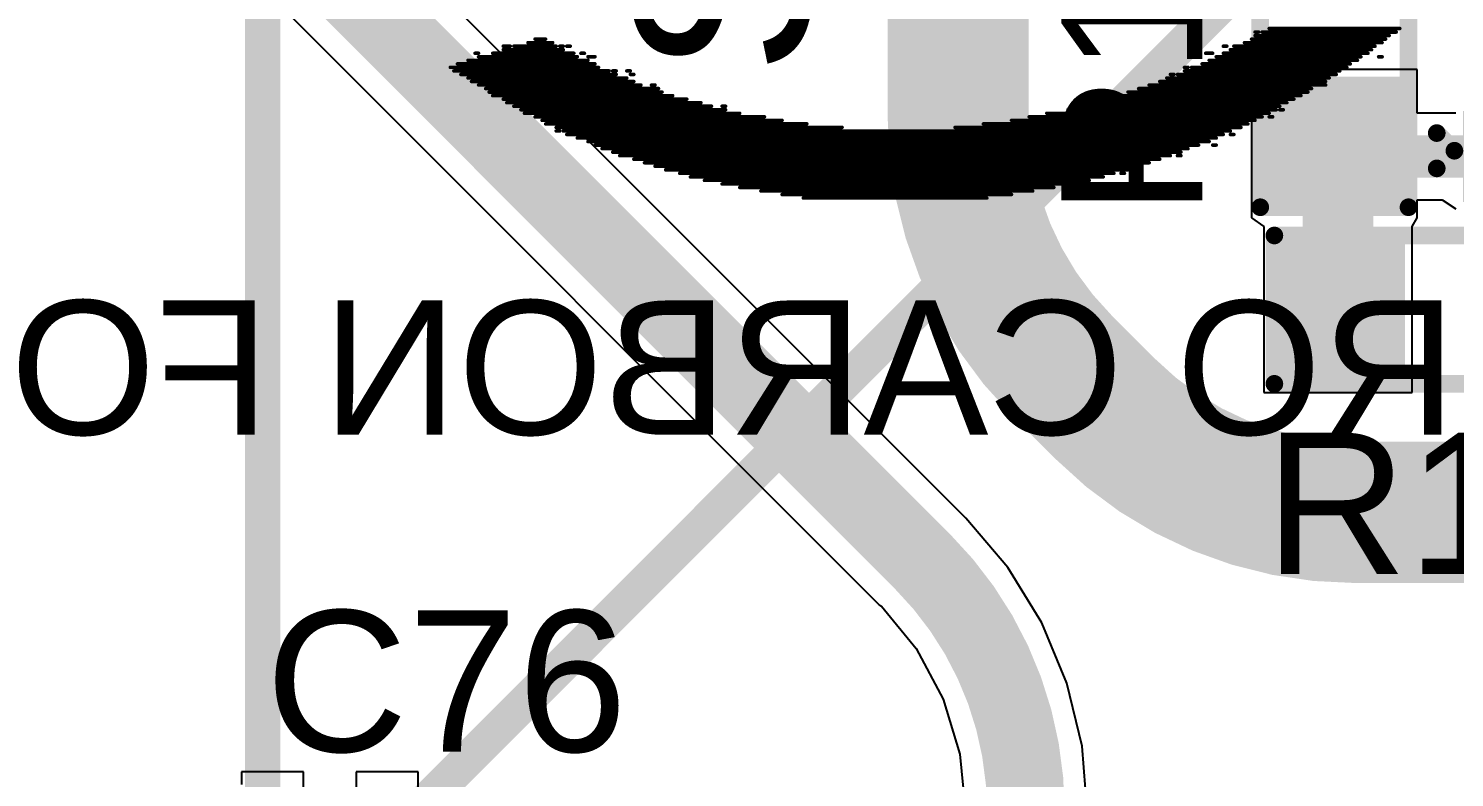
# Model space of a CAD drawing. Header units: millimetres. Extents: x -41 to 155, y -111 to 87.
# Drawn here: x -1.69 to 8.58, y 1.34 to 6.73 of the extents above; entities that cross this region are included whole.
import ezdxf

# ---------------------------------------------------------------- set-up
doc = ezdxf.new("R2010")
doc.units = ezdxf.units.MM
for name, color, linetype in [('BottomLayer', 5, 'Continuous'), ('BottomOverlay', 54, 'Continuous'), ('Mechanical1', 6, 'Continuous'), ('Mechanical2', 216, 'Continuous'), ('TopLayer', 1, 'Continuous'), ('TopOverlay', 2, 'Continuous'), ('TopPaste', 8, 'Continuous'), ('TopSolder', 216, 'Continuous')]:
    doc.layers.add(name, color=color, linetype=linetype)
doc.styles.add('Arial', font='', dxfattribs={"height": 0.2})
doc.styles.get('Arial').set_extended_font_data('Arial')

# ---------------------------------------------------------------- blocks, each defined once
blk = doc.blocks.new('R___0603_28')
at = {"layer": 'TopLayer'}
for points in [[(-0.3809999999999999, 0.4445), (-0.3810000000000001, -0.4445), (-1.143, -0.4445), (-1.143, 0.4445)], [(1.143, 0.4445), (1.143, -0.4445), (0.3809999999999999, -0.4445), (0.3810000000000001, 0.4445)]]:
    blk.add_hatch(color=1, dxfattribs=at).paths.add_polyline_path(points)
at = {"layer": 'TopPaste'}
for points in [[(-0.3809999999999999, 0.4445), (-0.3810000000000001, -0.4445), (-1.143, -0.4445), (-1.143, 0.4445)], [(1.143, 0.4445), (1.143, -0.4445), (0.3809999999999999, -0.4445), (0.3810000000000001, 0.4445)]]:
    blk.add_hatch(color=8, dxfattribs=at).paths.add_polyline_path(points)
at = {"layer": 'TopSolder'}
for points in [[(-0.2793999999999999, 0.5460999999999999), (-0.2794, -0.5461), (-1.2446, -0.5460999999999999), (-1.2446, 0.5461)], [(1.2446, 0.5460999999999999), (1.2446, -0.5461), (0.2793999999999999, -0.5460999999999999), (0.2794, 0.5461)]]:
    blk.add_hatch(color=216, dxfattribs=at).paths.add_polyline_path(points)
at = {"layer": 'TopOverlay', "const_width": 0.127}
for points in [[(-1.2192, 0.5334), (1.2192, 0.5334)], [(-1.2192, -0.5334), (-1.2192, 0.5334)], [(1.2192, -0.5334), (1.2192, 0.5334)], [(-1.2192, -0.5334), (1.2192, -0.5334)]]:
    blk.add_lwpolyline(points, dxfattribs=at)
at = {"layer": 'TopOverlay', "const_width": 0.0635}
for points in [[(-1.25095, 0.5334, 1), (-1.18745, 0.5334, 1)], [(-1.25095, 0.5334, 1), (-1.18745, 0.5334, 1)], [(1.18745, 0.5334, 1), (1.25095, 0.5334, 1)], [(1.18745, 0.5334, 1), (1.25095, 0.5334, 1)], [(-1.25095, -0.5334, 1), (-1.18745, -0.5334, 1)], [(-1.25095, -0.5334, 1), (-1.18745, -0.5334, 1)], [(1.18745, -0.5334, 1), (1.25095, -0.5334, 1)], [(1.18745, -0.5334, 1), (1.25095, -0.5334, 1)]]:
    blk.add_lwpolyline(points, format="xyb", close=True, dxfattribs=at)
blk = doc.blocks.new('R___0603_29')
at = {"layer": 'TopLayer'}
for points in [[(-0.3809999999999999, 0.4445), (-0.3809999999999999, -0.4445), (-1.143, -0.4445), (-1.143, 0.4445)], [(1.143, 0.4445), (1.143, -0.4445), (0.3809999999999999, -0.4445), (0.3809999999999999, 0.4445)]]:
    blk.add_hatch(color=1, dxfattribs=at).paths.add_polyline_path(points)
at = {"layer": 'TopPaste'}
for points in [[(-0.3809999999999999, 0.4445), (-0.3809999999999999, -0.4445), (-1.143, -0.4445), (-1.143, 0.4445)], [(1.143, 0.4445), (1.143, -0.4445), (0.3809999999999999, -0.4445), (0.3809999999999999, 0.4445)]]:
    blk.add_hatch(color=8, dxfattribs=at).paths.add_polyline_path(points)
at = {"layer": 'TopSolder'}
for points in [[(-0.2794, 0.5460999999999999), (-0.2794, -0.5460999999999999), (-1.2446, -0.5460999999999999), (-1.2446, 0.5460999999999999)], [(1.2446, 0.5460999999999999), (1.2446, -0.5460999999999999), (0.2794, -0.5460999999999999), (0.2794, 0.5460999999999999)]]:
    blk.add_hatch(color=216, dxfattribs=at).paths.add_polyline_path(points)
at = {"layer": 'TopOverlay', "const_width": 0.127}
for points in [[(-1.2192, 0.5334), (1.2192, 0.5334)], [(-1.2192, 0.5334), (-1.2192, -0.5334)], [(1.2192, 0.5334), (1.2192, -0.5334)], [(-1.2192, -0.5334), (1.2192, -0.5334)]]:
    blk.add_lwpolyline(points, dxfattribs=at)
at = {"layer": 'TopOverlay', "const_width": 0.0635}
for points in [[(-1.25095, 0.5334, 1), (-1.18745, 0.5334, 1)], [(-1.25095, 0.5334, 1), (-1.18745, 0.5334, 1)], [(1.18745, 0.5334, 1), (1.25095, 0.5334, 1)], [(1.18745, 0.5334, 1), (1.25095, 0.5334, 1)], [(-1.25095, -0.5334, 1), (-1.18745, -0.5334, 1)], [(-1.25095, -0.5334, 1), (-1.18745, -0.5334, 1)], [(1.18745, -0.5334, 1), (1.25095, -0.5334, 1)], [(1.18745, -0.5334, 1), (1.25095, -0.5334, 1)]]:
    blk.add_lwpolyline(points, format="xyb", close=True, dxfattribs=at)
blk = doc.blocks.new('SOT_723_31')
at = {"layer": 'TopLayer'}
for points in [[(-0.2499995, 0.7999996699999999), (0.2499995, 0.7999996699999999), (0.2499995, 0.35000057), (-0.2499995, 0.35000057)], [(-0.6499986999999999, -0.35000057), (-0.1499997, -0.35000057), (-0.1499997, -0.7999996699999999), (-0.6499986999999999, -0.7999996699999999)], [(0.15000224, -0.35000057), (0.65000124, -0.35000057), (0.65000124, -0.7999996699999999), (0.15000224, -0.7999996699999999)]]:
    blk.add_hatch(color=1, dxfattribs=at).paths.add_polyline_path(points)
at = {"layer": 'TopPaste'}
for points in [[(-0.2499995, 0.7999996699999999), (0.2499995, 0.7999996699999999), (0.2499995, 0.35000057), (-0.2499995, 0.35000057)], [(-0.6499986999999999, -0.35000057), (-0.1499997, -0.35000057), (-0.1499997, -0.7999996699999999), (-0.6499986999999999, -0.7999996699999999)], [(0.15000224, -0.35000057), (0.65000124, -0.35000057), (0.65000124, -0.7999996699999999), (0.15000224, -0.7999996699999999)]]:
    blk.add_hatch(color=8, dxfattribs=at).paths.add_polyline_path(points)
at = {"layer": 'TopSolder'}
for points in [[(-0.3515995, 0.90159967), (0.3515995, 0.90159967), (0.3515995, 0.24840057), (-0.3515995, 0.24840057)], [(-0.7515987, -0.24840057), (-0.0483997, -0.24840057), (-0.0483997, -0.90159967), (-0.7515987, -0.90159967)], [(0.04840223999999999, -0.24840057), (0.75160124, -0.24840057), (0.75160124, -0.90159967), (0.04840223999999999, -0.90159967)]]:
    blk.add_hatch(color=216, dxfattribs=at).paths.add_polyline_path(points)
at = {"layer": 'TopOverlay', "const_width": 0.127}
for points in [[(-0.635, -0.1524), (-0.635, 0.635)], [(-0.635, 0.635), (-0.3809999999999999, 0.635)], [(-0.635, -0.1524), (-0.635, 0.635)], [(-0.635, 0.635), (-0.3809999999999999, 0.635)], [(0.3809999999999999, 0.635), (0.635, 0.635)], [(0.635, -0.1524), (0.635, 0.635)], [(-0.9397999999999999, -0.6604), (-0.9397999999999999, -0.4064)], [(-0.9397999999999999, -0.4064), (-0.8128, -0.5334)], [(-0.0254, -0.4064), (0.0254, -0.4064)], [(-0.9397999999999999, -0.6604), (-0.8128, -0.5334)]]:
    blk.add_lwpolyline(points, dxfattribs=at)
at = {"layer": 'TopOverlay', "const_width": 0.0635}
for points in [[(-0.66675, 0.635, 1), (-0.60325, 0.635, 1)], [(-0.66675, 0.635, 1), (-0.60325, 0.635, 1)], [(-0.66675, 0.635, 1), (-0.60325, 0.635, 1)], [(-0.66675, 0.635, 1), (-0.60325, 0.635, 1)], [(-0.41275, 0.635, 1), (-0.34925, 0.635, 1)], [(-0.41275, 0.635, 1), (-0.34925, 0.635, 1)], [(0.34925, 0.635, 1), (0.41275, 0.635, 1)], [(0.60325, 0.635, 1), (0.66675, 0.635, 1)], [(0.60325, 0.635, 1), (0.66675, 0.635, 1)], [(-0.66675, -0.1524, 1), (-0.60325, -0.1524, 1)], [(-0.66675, -0.1524, 1), (-0.60325, -0.1524, 1)], [(0.60325, -0.1524, 1), (0.66675, -0.1524, 1)], [(-0.9715499999999999, -0.4064, 1), (-0.9080499999999999, -0.4064, 1)], [(-0.9715499999999999, -0.4064, 1), (-0.9080499999999999, -0.4064, 1)], [(-0.05714999999999999, -0.4064, 1), (0.00635, -0.4064, 1)], [(-0.00635, -0.4064, 1), (0.05714999999999999, -0.4064, 1)], [(-0.84455, -0.5334, 1), (-0.7810499999999999, -0.5334, 1)], [(-0.84455, -0.5334, 1), (-0.7810499999999999, -0.5334, 1)], [(-0.9715499999999999, -0.6604, 1), (-0.9080499999999999, -0.6604, 1)], [(-0.9715499999999999, -0.6604, 1), (-0.9080499999999999, -0.6604, 1)]]:
    blk.add_lwpolyline(points, format="xyb", close=True, dxfattribs=at)

msp = doc.modelspace()

# ---------------------------------------------------------------- linework, layer by layer
at = {"layer": 'BottomLayer', "const_width": 1.016}
for points in [[(5.0038, 6.10670356), (5.0038, 12.1820813)], [(5.74774822, 4.31065178), (6.06325178, 3.995148219999999)], [(7.85930356, 3.2512), (14.64853814, 3.2512)]]:
    msp.add_lwpolyline(points, dxfattribs=at)
at = {"layer": 'BottomLayer', "const_width": 0.508}
for points in [[(4.7498, 6.10670356, 1), (5.2578, 6.10670356, 1)], [(4.7498, 6.10670356, 1), (5.2578, 6.10670356, 1)], [(5.49374822, 4.31065178, 1), (6.00174822, 4.31065178, 1)], [(5.49374822, 4.31065178, 1), (6.00174822, 4.31065178, 1)], [(5.809251779999999, 3.995148219999999, 1), (6.317251779999999, 3.995148219999999, 1)], [(5.809251779999999, 3.995148219999999, 1), (6.317251779999999, 3.995148219999999, 1)], [(7.605303559999999, 3.2512, 1), (8.11330356, 3.2512, 1)], [(7.605303559999999, 3.2512, 1), (8.11330356, 3.2512, 1)]]:
    msp.add_lwpolyline(points, format="xyb", close=True, dxfattribs=at)
at = {"layer": 'BottomLayer', "const_width": 1.016}
for points in [[(5.74774822, 4.31065178, -0.198912367379658), (5.0038, 6.10670356)], [(7.85930356, 3.2512, -0.198912367379658), (6.06325178, 3.995148219999999)]]:
    msp.add_lwpolyline(points, format="xyb", dxfattribs=at)
at = {"layer": 'BottomOverlay', "const_width": 0.0254}
for points in [[(7.140600399999999, 6.7056), (7.1660004, 6.7056)], [(7.140600399999999, 6.6802), (8.1058004, 6.6802)], [(7.191400399999999, 6.7056), (8.1566004, 6.7056)], [(7.2422004, 6.731), (8.1820004, 6.731)], [(1.7304004, 6.604), (1.7812004, 6.604)], [(1.7304004, 6.5786), (2.1622004, 6.5786)], [(1.8066004, 6.604), (2.1114004, 6.604)], [(1.9082004, 6.6294), (2.0860004, 6.6294)], [(1.9590004, 6.6548), (2.0352004, 6.6548)], [(2.1368004, 6.604), (2.1622004, 6.604)], [(2.1876004, 6.604), (2.2130004, 6.604)], [(6.912000399999999, 6.604), (6.937400399999999, 6.604)], [(6.962800399999999, 6.5786), (7.9788004, 6.5786)], [(6.988200399999999, 6.604), (8.0042004, 6.604)], [(7.064400399999999, 6.6294), (8.0550004, 6.6294)], [(7.115200399999999, 6.6548), (8.0804004, 6.6548)], [(1.4002004, 6.476999999999999), (2.3908004, 6.476999999999999)], [(1.4764004, 6.5024), (2.3400004, 6.5024)], [(1.5272004, 6.553199999999999), (1.5526004, 6.553199999999999)], [(1.5526004, 6.5278), (2.2638004, 6.5278)], [(1.6542004, 6.553199999999999), (2.2384004, 6.553199999999999)], [(2.2892004, 6.553199999999999), (2.3146004, 6.553199999999999)], [(2.3400004, 6.5278), (2.3908004, 6.5278)], [(6.759600399999999, 6.476999999999999), (7.8264004, 6.476999999999999)], [(6.785000399999999, 6.553199999999999), (6.835800399999999, 6.553199999999999)], [(6.810400399999999, 6.5024), (7.8772004, 6.5024)], [(6.861200399999999, 6.5278), (7.9026004, 6.5278)], [(6.912000399999999, 6.553199999999999), (7.9534004, 6.553199999999999)], [(8.0296004, 6.5278), (8.0550004, 6.5278)], [(1.3494004, 6.4516), (2.4162004, 6.4516)], [(1.3748004, 6.4262), (2.4924004, 6.4262)], [(1.4256004, 6.400799999999999), (2.5432004, 6.400799999999999)], [(1.4764004, 6.3754), (2.6194004, 6.3754)], [(1.5018004, 6.35), (2.6702004, 6.35)], [(2.5178004, 6.4262), (2.5432004, 6.4262)], [(2.6194004, 6.4262), (2.6448004, 6.4262)], [(2.6448004, 6.400799999999999), (2.6702004, 6.400799999999999)], [(6.4548004, 6.35), (7.648600399999999, 6.35)], [(6.505600400000001, 6.3754), (7.6740004, 6.3754)], [(6.5310004, 6.400799999999999), (6.5564004, 6.400799999999999)], [(6.581800400000001, 6.400799999999999), (7.724800399999999, 6.400799999999999)], [(6.6326004, 6.4516), (6.658000400000001, 6.4516)], [(6.6326004, 6.4262), (7.7502004, 6.4262)], [(6.6834004, 6.4516), (7.8010004, 6.4516)], [(1.5526004, 6.324599999999999), (2.7210004, 6.324599999999999)], [(1.6034004, 6.2992), (2.8480004, 6.2992)], [(1.6288004, 6.2738), (2.8734004, 6.2738)], [(1.6542004, 6.248399999999999), (2.9496004, 6.248399999999999)], [(2.7972004, 6.324599999999999), (2.8226004, 6.324599999999999)], [(6.0992004, 6.2738), (6.1246004, 6.2738)], [(6.1500004, 6.248399999999999), (7.4708004, 6.248399999999999)], [(6.2262004, 6.2738), (7.5216004, 6.2738)], [(6.3024004, 6.2992), (7.5470004, 6.2992)], [(6.3786004, 6.324599999999999), (7.648600399999999, 6.324599999999999)], [(1.7304004, 6.223), (3.0512004, 6.223)], [(1.7558004, 6.1976), (3.1528004, 6.1976)], [(1.8066004, 6.172199999999999), (3.229000399999999, 6.172199999999999)], [(1.8574004, 6.1468), (3.3306004, 6.1468)], [(3.305200399999999, 6.172199999999999), (3.3306004, 6.172199999999999)], [(5.7944004, 6.1468), (7.293000399999999, 6.1468)], [(5.8706004, 6.172199999999999), (7.3184004, 6.172199999999999)], [(5.972200399999999, 6.1976), (7.3692004, 6.1976)], [(6.0738004, 6.223), (7.420000399999999, 6.223)], [(7.3184004, 6.1468), (7.343800399999999, 6.1468)], [(1.8828004, 6.1214), (3.4322004, 6.1214)], [(1.9590004, 6.095999999999999), (3.6100004, 6.095999999999999)], [(2.0098004, 6.0706), (3.7370004, 6.0706)], [(2.0352004, 6.045199999999999), (3.9148004, 6.045199999999999)], [(5.184800399999999, 6.045199999999999), (7.0898004, 6.045199999999999)], [(5.3880004, 6.0706), (7.140600399999999, 6.0706)], [(5.5150004, 6.095999999999999), (7.191400399999999, 6.095999999999999)], [(5.6420004, 6.1214), (7.2422004, 6.1214)], [(7.2422004, 6.095999999999999), (7.267600399999999, 6.095999999999999)], [(2.1114004, 6.019799999999999), (4.168800399999999, 6.019799999999999)], [(2.1114004, 5.9944), (2.1368004, 5.9944)], [(2.1622004, 5.9944), (6.962800399999999, 5.9944)], [(2.1876004, 5.968999999999999), (6.912000399999999, 5.968999999999999)], [(2.2638004, 5.9436), (6.861200399999999, 5.9436)], [(4.9816004, 6.019799999999999), (7.039000399999999, 6.019799999999999)], [(6.962800399999999, 5.968999999999999), (6.988200399999999, 5.968999999999999)], [(2.3400004, 5.9182), (6.810400399999999, 5.9182)], [(2.3908004, 5.8928), (6.734200399999999, 5.8928)], [(2.4416004, 5.8674), (6.658000400000001, 5.8674)], [(2.5178004, 5.842), (6.6072004, 5.842)], [(6.835800399999999, 5.8928), (6.861200399999999, 5.8928)], [(2.5686004, 5.8166), (6.5310004, 5.8166)], [(2.6702004, 5.7912), (6.4548004, 5.7912)], [(2.7464004, 5.7658), (6.3786004, 5.7658)], [(2.8226004, 5.7404), (6.3024004, 5.7404)], [(6.581800400000001, 5.8166), (6.6072004, 5.8166)], [(2.8988004, 5.715), (6.2262004, 5.715)], [(3.0004004, 5.6896), (6.1246004, 5.6896)], [(3.0766004, 5.6642), (6.048400399999999, 5.6642)], [(3.1782004, 5.6388), (5.9468004, 5.6388)], [(6.1754004, 5.6896), (6.2008004, 5.6896)], [(3.305200399999999, 5.6134), (5.8452004, 5.6134)], [(3.4322004, 5.588), (5.692800399999999, 5.588)], [(3.5846004, 5.5626), (5.540400399999999, 5.5626)], [(3.7370004, 5.537199999999999), (5.3880004, 5.537199999999999)], [(3.8894004, 5.5118), (5.2102004, 5.5118)]]:
    msp.add_lwpolyline(points, dxfattribs=at)
at = {"layer": 'BottomOverlay', "const_width": 0.0127}
for points in [[(7.1342504, 6.7056, 1), (7.1469504, 6.7056, 1)], [(7.1342504, 6.6802, 1), (7.1469504, 6.6802, 1)], [(7.1596504, 6.7056, 1), (7.1723504, 6.7056, 1)], [(7.1850504, 6.7056, 1), (7.1977504, 6.7056, 1)], [(7.2358504, 6.731, 1), (7.2485504, 6.731, 1)], [(8.099450399999998, 6.6802, 1), (8.112150399999999, 6.6802, 1)], [(8.1502504, 6.7056, 1), (8.1629504, 6.7056, 1)], [(8.175650399999999, 6.731, 1), (8.1883504, 6.731, 1)], [(1.7240504, 6.604, 1), (1.7367504, 6.604, 1)], [(1.7240504, 6.5786, 1), (1.7367504, 6.5786, 1)], [(1.7748504, 6.604, 1), (1.7875504, 6.604, 1)], [(1.8002504, 6.604, 1), (1.8129504, 6.604, 1)], [(1.9018504, 6.6294, 1), (1.9145504, 6.6294, 1)], [(1.9526504, 6.6548, 1), (1.9653504, 6.6548, 1)], [(2.0288504, 6.6548, 1), (2.0415504, 6.6548, 1)], [(2.0796504, 6.6294, 1), (2.0923504, 6.6294, 1)], [(2.1050504, 6.604, 1), (2.1177504, 6.604, 1)], [(2.1304504, 6.604, 1), (2.1431504, 6.604, 1)], [(2.1558504, 6.604, 1), (2.1685504, 6.604, 1)], [(2.1558504, 6.5786, 1), (2.1685504, 6.5786, 1)], [(2.1812504, 6.604, 1), (2.1939504, 6.604, 1)], [(2.2066504, 6.604, 1), (2.2193504, 6.604, 1)], [(6.9056504, 6.604, 1), (6.9183504, 6.604, 1)], [(6.9310504, 6.604, 1), (6.9437504, 6.604, 1)], [(6.9564504, 6.5786, 1), (6.9691504, 6.5786, 1)], [(6.9818504, 6.604, 1), (6.9945504, 6.604, 1)], [(7.0580504, 6.6294, 1), (7.0707504, 6.6294, 1)], [(7.1088504, 6.6548, 1), (7.1215504, 6.6548, 1)], [(7.9724504, 6.5786, 1), (7.985150399999999, 6.5786, 1)], [(7.997850399999999, 6.604, 1), (8.0105504, 6.604, 1)], [(8.0486504, 6.6294, 1), (8.061350399999998, 6.6294, 1)], [(8.074050399999999, 6.6548, 1), (8.0867504, 6.6548, 1)], [(1.3938504, 6.476999999999999, 1), (1.4065504, 6.476999999999999, 1)], [(1.4700504, 6.5024, 1), (1.4827504, 6.5024, 1)], [(1.5208504, 6.553199999999999, 1), (1.5335504, 6.553199999999999, 1)], [(1.5462504, 6.553199999999999, 1), (1.5589504, 6.553199999999999, 1)], [(1.5462504, 6.5278, 1), (1.5589504, 6.5278, 1)], [(1.6478504, 6.553199999999999, 1), (1.6605504, 6.553199999999999, 1)], [(2.2320504, 6.553199999999999, 1), (2.2447504, 6.553199999999999, 1)], [(2.2574504, 6.5278, 1), (2.2701504, 6.5278, 1)], [(2.2828504, 6.553199999999999, 1), (2.2955504, 6.553199999999999, 1)], [(2.3082504, 6.553199999999999, 1), (2.3209504, 6.553199999999999, 1)], [(2.3336504, 6.5278, 1), (2.3463504, 6.5278, 1)], [(2.3336504, 6.5024, 1), (2.3463504, 6.5024, 1)], [(2.3844504, 6.5278, 1), (2.3971504, 6.5278, 1)], [(2.3844504, 6.476999999999999, 1), (2.3971504, 6.476999999999999, 1)], [(6.7532504, 6.476999999999999, 1), (6.765950399999999, 6.476999999999999, 1)], [(6.7786504, 6.553199999999999, 1), (6.7913504, 6.553199999999999, 1)], [(6.804050399999999, 6.5024, 1), (6.8167504, 6.5024, 1)], [(6.8294504, 6.553199999999999, 1), (6.8421504, 6.553199999999999, 1)], [(6.8548504, 6.5278, 1), (6.8675504, 6.5278, 1)], [(6.9056504, 6.553199999999999, 1), (6.9183504, 6.553199999999999, 1)], [(7.8200504, 6.476999999999999, 1), (7.832750399999999, 6.476999999999999, 1)], [(7.870850399999999, 6.5024, 1), (7.883550399999999, 6.5024, 1)], [(7.8962504, 6.5278, 1), (7.908950399999999, 6.5278, 1)], [(7.947050399999999, 6.553199999999999, 1), (7.959750399999999, 6.553199999999999, 1)], [(8.023250399999998, 6.5278, 1), (8.035950399999999, 6.5278, 1)], [(8.0486504, 6.5278, 1), (8.061350399999998, 6.5278, 1)], [(1.3430504, 6.4516, 1), (1.3557504, 6.4516, 1)], [(1.3684504, 6.4262, 1), (1.3811504, 6.4262, 1)], [(1.4192504, 6.400799999999999, 1), (1.4319504, 6.400799999999999, 1)], [(1.4700504, 6.3754, 1), (1.4827504, 6.3754, 1)], [(1.4954504, 6.35, 1), (1.5081504, 6.35, 1)], [(2.4098504, 6.4516, 1), (2.4225504, 6.4516, 1)], [(2.4860504, 6.4262, 1), (2.4987504, 6.4262, 1)], [(2.5114504, 6.4262, 1), (2.5241504, 6.4262, 1)], [(2.5368504, 6.4262, 1), (2.5495504, 6.4262, 1)], [(2.5368504, 6.400799999999999, 1), (2.5495504, 6.400799999999999, 1)], [(2.6130504, 6.4262, 1), (2.6257504, 6.4262, 1)], [(2.6130504, 6.3754, 1), (2.6257504, 6.3754, 1)], [(2.6384504, 6.4262, 1), (2.6511504, 6.4262, 1)], [(2.6384504, 6.400799999999999, 1), (2.6511504, 6.400799999999999, 1)], [(2.6638504, 6.400799999999999, 1), (2.6765504, 6.400799999999999, 1)], [(2.6638504, 6.35, 1), (2.6765504, 6.35, 1)], [(6.4484504, 6.35, 1), (6.461150399999999, 6.35, 1)], [(6.499250399999999, 6.3754, 1), (6.511950399999999, 6.3754, 1)], [(6.5246504, 6.400799999999999, 1), (6.537350399999999, 6.400799999999999, 1)], [(6.550050399999999, 6.400799999999999, 1), (6.5627504, 6.400799999999999, 1)], [(6.575450399999999, 6.400799999999999, 1), (6.588150399999999, 6.400799999999999, 1)], [(6.6262504, 6.4516, 1), (6.6389504, 6.4516, 1)], [(6.6262504, 6.4262, 1), (6.6389504, 6.4262, 1)], [(6.651650399999999, 6.4516, 1), (6.6643504, 6.4516, 1)], [(6.6770504, 6.4516, 1), (6.689750399999999, 6.4516, 1)], [(7.642250399999999, 6.35, 1), (7.654950399999999, 6.35, 1)], [(7.667650399999999, 6.3754, 1), (7.680350399999999, 6.3754, 1)], [(7.718450399999999, 6.400799999999999, 1), (7.731150399999999, 6.400799999999999, 1)], [(7.743850399999999, 6.4262, 1), (7.756550399999999, 6.4262, 1)], [(7.794650399999999, 6.4516, 1), (7.807350399999999, 6.4516, 1)], [(1.5462504, 6.324599999999999, 1), (1.5589504, 6.324599999999999, 1)], [(1.5970504, 6.2992, 1), (1.6097504, 6.2992, 1)], [(1.6224504, 6.2738, 1), (1.6351504, 6.2738, 1)], [(1.6478504, 6.248399999999999, 1), (1.6605504, 6.248399999999999, 1)], [(2.7146504, 6.324599999999999, 1), (2.7273504, 6.324599999999999, 1)], [(2.7908504, 6.324599999999999, 1), (2.8035504, 6.324599999999999, 1)], [(2.8162504, 6.324599999999999, 1), (2.8289504, 6.324599999999999, 1)], [(2.8416504, 6.2992, 1), (2.8543504, 6.2992, 1)], [(2.8670504, 6.2738, 1), (2.8797504, 6.2738, 1)], [(2.9432504, 6.248399999999999, 1), (2.9559504, 6.248399999999999, 1)], [(6.0928504, 6.2738, 1), (6.105550399999999, 6.2738, 1)], [(6.1182504, 6.2738, 1), (6.1309504, 6.2738, 1)], [(6.1436504, 6.248399999999999, 1), (6.1563504, 6.248399999999999, 1)], [(6.2198504, 6.2738, 1), (6.2325504, 6.2738, 1)], [(6.2960504, 6.2992, 1), (6.3087504, 6.2992, 1)], [(6.3722504, 6.324599999999999, 1), (6.384950399999999, 6.324599999999999, 1)], [(7.4644504, 6.248399999999999, 1), (7.4771504, 6.248399999999999, 1)], [(7.515250399999998, 6.2738, 1), (7.527950399999999, 6.2738, 1)], [(7.540650399999999, 6.2992, 1), (7.553350399999998, 6.2992, 1)], [(7.642250399999999, 6.324599999999999, 1), (7.654950399999999, 6.324599999999999, 1)], [(1.7240504, 6.223, 1), (1.7367504, 6.223, 1)], [(1.7494504, 6.1976, 1), (1.7621504, 6.1976, 1)], [(1.8002504, 6.172199999999999, 1), (1.8129504, 6.172199999999999, 1)], [(1.8510504, 6.1468, 1), (1.8637504, 6.1468, 1)], [(3.0448504, 6.223, 1), (3.0575504, 6.223, 1)], [(3.1464504, 6.1976, 1), (3.1591504, 6.1976, 1)], [(3.2226504, 6.172199999999999, 1), (3.2353504, 6.172199999999999, 1)], [(3.2988504, 6.172199999999999, 1), (3.3115504, 6.172199999999999, 1)], [(3.324250399999999, 6.172199999999999, 1), (3.3369504, 6.172199999999999, 1)], [(3.324250399999999, 6.1468, 1), (3.3369504, 6.1468, 1)], [(5.788050399999999, 6.1468, 1), (5.800750399999999, 6.1468, 1)], [(5.8642504, 6.172199999999999, 1), (5.876950399999999, 6.172199999999999, 1)], [(5.9658504, 6.1976, 1), (5.9785504, 6.1976, 1)], [(6.067450399999999, 6.223, 1), (6.0801504, 6.223, 1)], [(7.2866504, 6.1468, 1), (7.2993504, 6.1468, 1)], [(7.3120504, 6.172199999999999, 1), (7.3247504, 6.172199999999999, 1)], [(7.3120504, 6.1468, 1), (7.3247504, 6.1468, 1)], [(7.3374504, 6.1468, 1), (7.3501504, 6.1468, 1)], [(7.3628504, 6.1976, 1), (7.3755504, 6.1976, 1)], [(7.4136504, 6.223, 1), (7.4263504, 6.223, 1)], [(1.8764504, 6.1214, 1), (1.8891504, 6.1214, 1)], [(1.9526504, 6.095999999999999, 1), (1.9653504, 6.095999999999999, 1)], [(2.0034504, 6.0706, 1), (2.0161504, 6.0706, 1)], [(2.0288504, 6.045199999999999, 1), (2.0415504, 6.045199999999999, 1)], [(3.4258504, 6.1214, 1), (3.4385504, 6.1214, 1)], [(3.6036504, 6.095999999999999, 1), (3.6163504, 6.095999999999999, 1)], [(3.7306504, 6.0706, 1), (3.7433504, 6.0706, 1)], [(3.9084504, 6.045199999999999, 1), (3.9211504, 6.045199999999999, 1)], [(5.1784504, 6.045199999999999, 1), (5.1911504, 6.045199999999999, 1)], [(5.3816504, 6.0706, 1), (5.3943504, 6.0706, 1)], [(5.5086504, 6.095999999999999, 1), (5.5213504, 6.095999999999999, 1)], [(5.635650399999999, 6.1214, 1), (5.648350399999999, 6.1214, 1)], [(7.0834504, 6.045199999999999, 1), (7.0961504, 6.045199999999999, 1)], [(7.1342504, 6.0706, 1), (7.1469504, 6.0706, 1)], [(7.1850504, 6.095999999999999, 1), (7.1977504, 6.095999999999999, 1)], [(7.2358504, 6.1214, 1), (7.2485504, 6.1214, 1)], [(7.2358504, 6.095999999999999, 1), (7.2485504, 6.095999999999999, 1)], [(7.2612504, 6.095999999999999, 1), (7.2739504, 6.095999999999999, 1)], [(2.1050504, 6.019799999999999, 1), (2.1177504, 6.019799999999999, 1)], [(2.1050504, 5.9944, 1), (2.1177504, 5.9944, 1)], [(2.1304504, 5.9944, 1), (2.1431504, 5.9944, 1)], [(2.1558504, 5.9944, 1), (2.1685504, 5.9944, 1)], [(2.1812504, 5.968999999999999, 1), (2.1939504, 5.968999999999999, 1)], [(2.2574504, 5.9436, 1), (2.2701504, 5.9436, 1)], [(4.1624504, 6.019799999999999, 1), (4.1751504, 6.019799999999999, 1)], [(4.975250399999999, 6.019799999999999, 1), (4.9879504, 6.019799999999999, 1)], [(6.8548504, 5.9436, 1), (6.8675504, 5.9436, 1)], [(6.9056504, 5.968999999999999, 1), (6.9183504, 5.968999999999999, 1)], [(6.9564504, 5.9944, 1), (6.9691504, 5.9944, 1)], [(6.9564504, 5.968999999999999, 1), (6.9691504, 5.968999999999999, 1)], [(6.9818504, 5.968999999999999, 1), (6.9945504, 5.968999999999999, 1)], [(7.0326504, 6.019799999999999, 1), (7.0453504, 6.019799999999999, 1)], [(2.3336504, 5.9182, 1), (2.3463504, 5.9182, 1)], [(2.3844504, 5.8928, 1), (2.3971504, 5.8928, 1)], [(2.4352504, 5.8674, 1), (2.4479504, 5.8674, 1)], [(2.5114504, 5.842, 1), (2.5241504, 5.842, 1)], [(6.6008504, 5.842, 1), (6.613550399999999, 5.842, 1)], [(6.651650399999999, 5.8674, 1), (6.6643504, 5.8674, 1)], [(6.727850399999999, 5.8928, 1), (6.7405504, 5.8928, 1)], [(6.804050399999999, 5.9182, 1), (6.8167504, 5.9182, 1)], [(6.8294504, 5.8928, 1), (6.8421504, 5.8928, 1)], [(6.8548504, 5.8928, 1), (6.8675504, 5.8928, 1)], [(2.562250399999999, 5.8166, 1), (2.5749504, 5.8166, 1)], [(2.6638504, 5.7912, 1), (2.6765504, 5.7912, 1)], [(2.7400504, 5.7658, 1), (2.7527504, 5.7658, 1)], [(2.8162504, 5.7404, 1), (2.8289504, 5.7404, 1)], [(6.2960504, 5.7404, 1), (6.3087504, 5.7404, 1)], [(6.3722504, 5.7658, 1), (6.384950399999999, 5.7658, 1)], [(6.4484504, 5.7912, 1), (6.461150399999999, 5.7912, 1)], [(6.5246504, 5.8166, 1), (6.537350399999999, 5.8166, 1)], [(6.575450399999999, 5.8166, 1), (6.588150399999999, 5.8166, 1)], [(6.6008504, 5.8166, 1), (6.613550399999999, 5.8166, 1)], [(2.8924504, 5.715, 1), (2.9051504, 5.715, 1)], [(2.9940504, 5.6896, 1), (3.0067504, 5.6896, 1)], [(3.0702504, 5.6642, 1), (3.0829504, 5.6642, 1)], [(3.1718504, 5.6388, 1), (3.1845504, 5.6388, 1)], [(5.9404504, 5.6388, 1), (5.953150399999999, 5.6388, 1)], [(6.0420504, 5.6642, 1), (6.0547504, 5.6642, 1)], [(6.1182504, 5.6896, 1), (6.1309504, 5.6896, 1)], [(6.1690504, 5.6896, 1), (6.1817504, 5.6896, 1)], [(6.1944504, 5.6896, 1), (6.2071504, 5.6896, 1)], [(6.2198504, 5.715, 1), (6.2325504, 5.715, 1)], [(3.2988504, 5.6134, 1), (3.3115504, 5.6134, 1)], [(3.4258504, 5.588, 1), (3.4385504, 5.588, 1)], [(3.5782504, 5.5626, 1), (3.5909504, 5.5626, 1)], [(3.7306504, 5.537199999999999, 1), (3.7433504, 5.537199999999999, 1)], [(5.3816504, 5.537199999999999, 1), (5.3943504, 5.537199999999999, 1)], [(5.534050399999999, 5.5626, 1), (5.5467504, 5.5626, 1)], [(5.686450399999999, 5.588, 1), (5.6991504, 5.588, 1)], [(5.838850399999999, 5.6134, 1), (5.8515504, 5.6134, 1)], [(3.8830504, 5.5118, 1), (3.8957504, 5.5118, 1)], [(5.203850399999999, 5.5118, 1), (5.2165504, 5.5118, 1)]]:
    msp.add_lwpolyline(points, format="xyb", close=True, dxfattribs=at)
at = {"layer": 'Mechanical1', "const_width": 0.254}
for points in [[(0, -38.0238), (0, 38.0000002)], [(0, 0), (27.4574, 27.4574)]]:
    msp.add_lwpolyline(points, dxfattribs=at)
msp.add_lwpolyline([(-26.73261862, 19.82835506, -3.064050539179198), (-27.01640773999999, -19.42715952)], format="xyb", dxfattribs=at)
at = {"layer": 'Mechanical2', "const_width": 0.254}
msp.add_lwpolyline([(-27.77328456, 19.43499542, -3.216015777354795), (-28.0670254, -19.00832622)], format="xyb", dxfattribs=at)
at = {"layer": 'TopLayer'}
for p, q in [((5.05836174, 3.2096583), (0.36868354, 7.8993365)), ((-0.2539365, 7.276716459999999), (4.435741699999999, 2.58703826)), ((8.30829936, 6.43640064), (7.11449936, 6.43640064)), ((7.11449936, 6.43640064), (7.11449936, 5.36960064)), ((8.30829936, 6.12137206), (8.30829936, 6.43640064)), ((8.58540066, 6.12137206), (8.30829936, 6.12137206)), ((8.30829936, 5.36960064), (8.30829936, 5.499828979999999)), ((8.30829936, 5.499828979999999), (8.48599522, 5.499828979999999)), ((8.48599522, 5.499828979999999), (8.58539812, 5.433199699999999)), ((7.11449936, 5.36960064), (7.11449682, 5.36960064)), ((7.11449682, 5.36960064), (7.203399359999999, 5.3060981)), ((8.27019936, 5.3060981), (8.3083019, 5.36960064)), ((8.3083019, 5.36960064), (8.30829936, 5.36960064)), ((7.203399359999999, 5.3060981), (7.203399359999999, 4.11230064)), ((8.27019936, 4.11230064), (8.27019936, 5.3060981)), ((7.203399359999999, 4.11230064), (8.27019936, 4.11230064)), ((5.058877359999999, 3.210173919999999), (5.05836174, 3.2096583)), ((5.36267152, 2.854477399999999), (5.058877359999999, 3.210173919999999)), ((5.60708048, 2.45563644), (5.36267152, 2.854477399999999)), ((4.435741699999999, 2.58703826), (4.452553959999999, 2.57580384)), ((4.452553959999999, 2.57580384), (4.70177622, 2.27212652)), ((5.78608952, 2.02347322), (5.60708048, 2.45563644)), ((4.70177622, 2.27212652), (4.896357999999999, 1.90809118)), ((5.8952892, 1.56862526), (5.78608952, 2.02347322)), ((4.896357999999999, 1.90809118), (5.01617996, 1.51308562)), ((5.931989659999999, 1.1022965), (5.8952892, 1.56862526)), ((5.01617996, 1.51308562), (5.05468636, 1.12212882)), ((0.29210254, 1.3843), (-0.1524, 1.3843)), ((-0.1524, 1.3843), (-0.1524, 1.29525776)), ((0.29210254, 0.68579746), (0.29210254, 1.3843)), ((1.1176, 1.3843), (0.6731025399999999, 1.3843)), ((0.6731025399999999, 1.3843), (0.6731025399999999, 0.87629746)), ((1.1176, 0.87629746), (1.1176, 1.3843))]:
    msp.add_line(p, q, dxfattribs=at)
for points, const_width in [([(0.05737352, 7.588026479999999), (4.74705172, 2.89834828)], 0.5588), ([(7.736799359999999, 4.70920064), (7.736799359999999, 5.84167996)], 0.508), ([(7.93447232, 5.810600519999999), (8.987800159999999, 5.810600519999999)], 0.3048), ([(5.490999939999999, -0.7517993599999999), (5.490999939999999, 1.1022965)], 0.5588)]:
    msp.add_lwpolyline(points, dxfattribs=dict(at, const_width=const_width))
for points, const_width in [([(7.71139936, 5.85220064, -0.001694633395749301), (7.71181338, 5.85178408)], 0.508), ([(7.71181338, 5.85178408, -0.1971512775332461), (7.736799359999999, 5.79087996)], 0.508), ([(4.74705172, 2.89834828, -0.198912367379658), (5.490999939999999, 1.1022965)], 0.5588)]:
    msp.add_lwpolyline(points, format="xyb", dxfattribs=dict(at, const_width=const_width))
for points, const_width in [([(7.584399359999999, 5.85220064, 1), (7.838399359999999, 5.85220064, 1)], 0.254), ([(7.58481338, 5.85178408, 1), (7.83881338, 5.85178408, 1)], 0.254), ([(7.58481338, 5.85178408, 1), (7.83881338, 5.85178408, 1)], 0.254), ([(7.609799359999999, 5.84167996, 1), (7.86379936, 5.84167996, 1)], 0.254), ([(7.609799359999999, 5.79087996, 1), (7.86379936, 5.79087996, 1)], 0.254), ([(7.85827232, 5.810600519999999, 1), (8.01067232, 5.810600519999999, 1)], 0.1524), ([(7.609799359999999, 4.70920064, 1), (7.86379936, 4.70920064, 1)], 0.254), ([(4.60735172, 2.89834828, 1), (4.886751719999999, 2.89834828, 1)], 0.2794), ([(4.60735172, 2.89834828, 1), (4.886751719999999, 2.89834828, 1)], 0.2794), ([(5.35129994, 1.1022965, 1), (5.63069994, 1.1022965, 1)], 0.2794), ([(5.35129994, 1.1022965, 1), (5.63069994, 1.1022965, 1)], 0.2794)]:
    msp.add_lwpolyline(points, format="xyb", close=True, dxfattribs=dict(at, const_width=const_width))

# ---------------------------------------------------------------- block references
at = {"rotation": 90}
msp.add_blockref('R___0603_29', (7.71139936, 6.66500064), dxfattribs=at)
for name, p in [('SOT_723_31', (9.387799359999999, 6.38560064)), ('R___0603_28', (8.49879936, 4.70920064))]:
    msp.add_blockref(name, p)

# ---------------------------------------------------------------- texts
at = {"layer": 'BottomOverlay', "style": 'Arial', "text_generation_flag": 2}
msp.add_text('ZERO CARBON FOOTPRINT', height=0.9652, rotation=360, dxfattribs=at).set_placement((10.3156004, 3.81))
at = {"layer": 'TopOverlay', "style": 'Arial'}
for s, height, p in [('SB13', 1.27, (3.93662408, 6.39766818)), ('R11', 1.016, (6.76189402, 5.37836364))]:
    msp.add_text(s, height=height, rotation=90, dxfattribs=at).set_placement(p)
for s, p in [('R12', (7.21064852, 2.80815796)), ('C76', (0.01877314, 1.52993852))]:
    msp.add_text(s, height=1.016, dxfattribs=at).set_placement(p)

doc.saveas('drawing.dxf')
